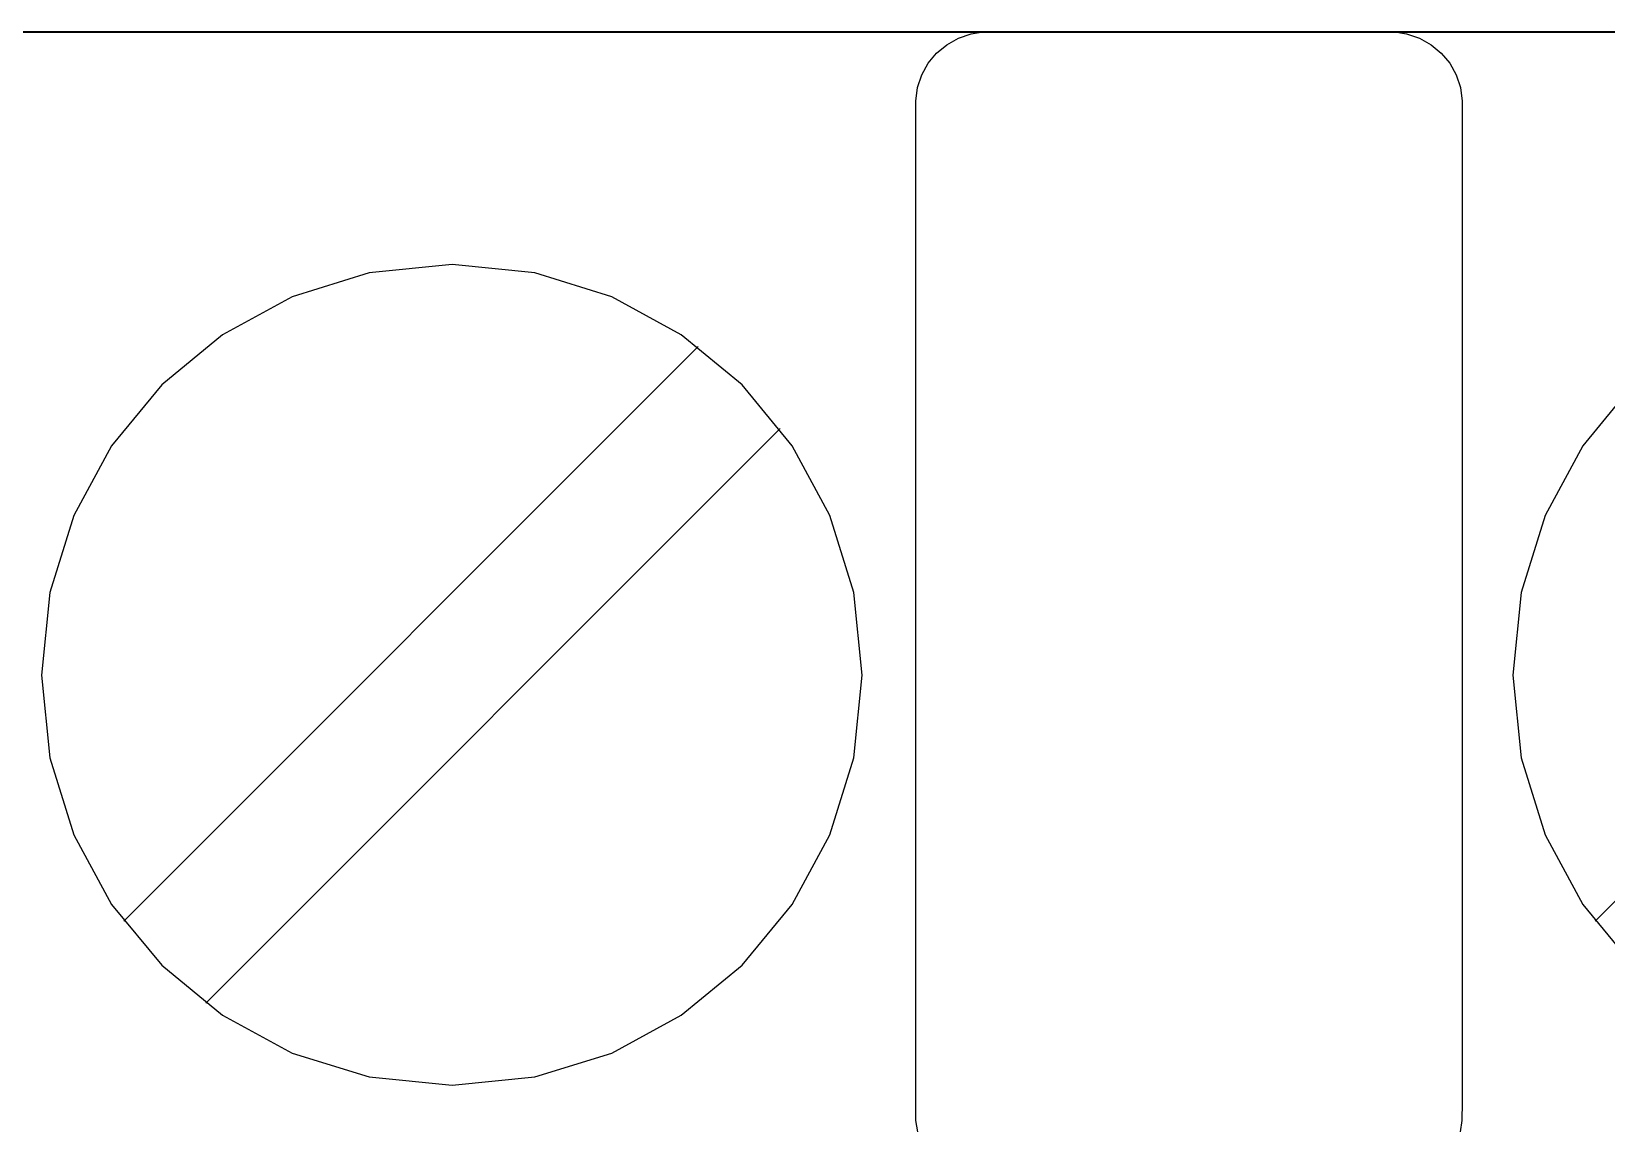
# Model space of a CAD drawing. Extents: x 1 to 47.7, y 0.2 to 35.
# Drawn here: x 29.699 to 30.341, y 9.739 to 10.185 of the extents above; entities that cross this region are included whole.
import ezdxf

# ---------------------------------------------------------------- set-up
doc = ezdxf.new("R2010")
doc.units = 0
doc.header["$MEASUREMENT"] = 0
for name, color, linetype in [('7_1__EMPTY_IO_BOARD_POSITI', 7, 'CONTINUOUS'), ('7_2___8__INDEPENDENT_INPUT', 7, 'CONTINUOUS'), ('7_3___8__OPTOISO_INDEPENDE', 7, 'CONTINUOUS'), ('7_4___24__OPTOISO_INDEPEND', 7, 'CONTINUOUS'), ('7_5___8__INDEPENDENT_INPUT', 7, 'CONTINUOUS'), ('7_6____8__INDEPENDENT_INPU', 7, 'CONTINUOUS'), ('7_7____8__OPTOISO_INDEPEND', 7, 'CONTINUOUS'), ('7_8____8__OPTOISO_INDEPEND', 7, 'CONTINUOUS')]:
    doc.layers.add(name, color=color, linetype=linetype)

msp = doc.modelspace()

# ---------------------------------------------------------------- linework, layer by layer
at = {"layer": '7_1__EMPTY_IO_BOARD_POSITI'}
msp.add_lwpolyline([(29.02899, 10.1852), (29.43663, 10.1852), (29.63686, 10.1852), (29.83305, 10.1852), (30.024, 10.1852), (30.20845, 10.1852), (30.29787, 10.1852), (30.3852, 10.1852)], dxfattribs=at)
at = {"layer": '7_2___8__INDEPENDENT_INPUT'}
for points in [[(30.3469, 10.18526), (30.22109, 10.18526), (30.09127, 10.18526), (29.95788, 10.18526), (29.82138, 10.18526), (29.6822, 10.18526), (29.5408, 10.18526), (29.2531, 10.18526), (28.96184, 10.18526)], [(30.06032, 9.73698), (30.0596, 9.74161), (30.05953, 9.7491), (30.05953, 9.78134), (30.05953, 9.83543), (30.05953, 9.9031), (30.05953, 9.97609), (30.05953, 10.04612), (30.05953, 10.10493), (30.05953, 10.14426), (30.05954, 10.15701), (30.06024, 10.16257), (30.06196, 10.16776), (30.0646, 10.17247), (30.06804, 10.1766), (30.07219, 10.18006), (30.07695, 10.18275), (30.0822, 10.18455), (30.08786, 10.18539), (30.09284, 10.18543), (30.107, 10.18543), (30.12932, 10.18543), (30.15653, 10.18543), (30.18538, 10.18543), (30.21259, 10.18543), (30.23491, 10.18543), (30.24907, 10.18543), (30.25406, 10.18539), (30.25971, 10.18455), (30.26496, 10.18275), (30.26971, 10.18006), (30.27386, 10.1766), (30.27731, 10.17247), (30.27994, 10.16776), (30.28166, 10.16257), (30.28236, 10.15701), (30.28237, 10.14426), (30.28237, 10.10493), (30.28237, 10.04612), (30.28237, 9.97609), (30.28237, 9.9031), (30.28237, 9.83543), (30.28237, 9.78134), (30.28237, 9.7491), (30.2823, 9.7416), (30.28157, 9.73694)], [(29.73658, 9.82283), (29.97085, 10.0571)], [(30.33659, 9.82283), (30.57085, 10.0571)], [(30.35203, 10.04142), (30.33159, 10.01662), (30.31616, 9.98818), (30.3064, 9.95677), (30.303, 9.92306), (30.3064, 9.88938), (30.31616, 9.85801), (30.33159, 9.82963), (30.35203, 9.80491)], [(29.77, 9.78941), (30.00427, 10.02368)]]:
    msp.add_lwpolyline(points, dxfattribs=at)
msp.add_lwpolyline([(29.703, 9.92306), (29.7064, 9.88938), (29.71615, 9.85801), (29.73159, 9.82963), (29.75203, 9.80491), (29.7768, 9.78451), (29.80524, 9.76911), (29.83667, 9.75938), (29.87043, 9.75599), (29.90413, 9.75938), (29.93552, 9.76911), (29.96393, 9.78451), (29.98869, 9.80491), (30.00911, 9.82963), (30.02454, 9.85801), (30.03429, 9.88938), (30.03769, 9.92306), (30.03429, 9.95677), (30.02454, 9.98818), (30.00911, 10.01662), (29.98869, 10.04142), (29.96393, 10.06188), (29.93552, 10.07734), (29.90413, 10.08711), (29.87043, 10.09052), (29.83667, 10.08711), (29.80524, 10.07734), (29.7768, 10.06188), (29.75203, 10.04142), (29.73159, 10.01662), (29.71615, 9.98818), (29.7064, 9.95677)], close=True, dxfattribs=at)
at = {"layer": '7_3___8__OPTOISO_INDEPENDE'}
for points in [[(30.3469, 10.18526), (30.22109, 10.18526), (30.09127, 10.18526), (29.95788, 10.18526), (29.82138, 10.18526), (29.6822, 10.18526), (29.5408, 10.18526), (29.2531, 10.18526), (28.96184, 10.18526)], [(30.06032, 9.73698), (30.0596, 9.74161), (30.05953, 9.7491), (30.05953, 9.78134), (30.05953, 9.83543), (30.05953, 9.9031), (30.05953, 9.97609), (30.05953, 10.04612), (30.05953, 10.10493), (30.05953, 10.14426), (30.05954, 10.15701), (30.06024, 10.16257), (30.06196, 10.16776), (30.0646, 10.17247), (30.06804, 10.1766), (30.07219, 10.18006), (30.07695, 10.18275), (30.0822, 10.18455), (30.08786, 10.18539), (30.09284, 10.18543), (30.107, 10.18543), (30.12932, 10.18543), (30.15653, 10.18543), (30.18538, 10.18543), (30.21259, 10.18543), (30.23491, 10.18543), (30.24907, 10.18543), (30.25406, 10.18539), (30.25971, 10.18455), (30.26496, 10.18275), (30.26971, 10.18006), (30.27386, 10.1766), (30.27731, 10.17247), (30.27994, 10.16776), (30.28166, 10.16257), (30.28236, 10.15701), (30.28237, 10.14426), (30.28237, 10.10493), (30.28237, 10.04612), (30.28237, 9.97609), (30.28237, 9.9031), (30.28237, 9.83543), (30.28237, 9.78134), (30.28237, 9.7491), (30.2823, 9.7416), (30.28157, 9.73694)], [(29.73658, 9.82283), (29.97085, 10.0571)], [(30.33659, 9.82283), (30.57085, 10.0571)], [(30.35203, 10.04142), (30.33159, 10.01662), (30.31616, 9.98818), (30.3064, 9.95677), (30.303, 9.92306), (30.3064, 9.88938), (30.31616, 9.85801), (30.33159, 9.82963), (30.35203, 9.80491)], [(29.77, 9.78941), (30.00427, 10.02368)]]:
    msp.add_lwpolyline(points, dxfattribs=at)
msp.add_lwpolyline([(29.703, 9.92306), (29.7064, 9.88938), (29.71615, 9.85801), (29.73159, 9.82963), (29.75203, 9.80491), (29.7768, 9.78451), (29.80524, 9.76911), (29.83667, 9.75938), (29.87043, 9.75599), (29.90413, 9.75938), (29.93552, 9.76911), (29.96393, 9.78451), (29.98869, 9.80491), (30.00911, 9.82963), (30.02454, 9.85801), (30.03429, 9.88938), (30.03769, 9.92306), (30.03429, 9.95677), (30.02454, 9.98818), (30.00911, 10.01662), (29.98869, 10.04142), (29.96393, 10.06188), (29.93552, 10.07734), (29.90413, 10.08711), (29.87043, 10.09052), (29.83667, 10.08711), (29.80524, 10.07734), (29.7768, 10.06188), (29.75203, 10.04142), (29.73159, 10.01662), (29.71615, 9.98818), (29.7064, 9.95677)], close=True, dxfattribs=at)
at = {"layer": '7_4___24__OPTOISO_INDEPEND'}
for points in [[(30.3469, 10.18526), (30.22109, 10.18526), (30.09127, 10.18526), (29.95788, 10.18526), (29.82138, 10.18526), (29.6822, 10.18526), (29.5408, 10.18526), (29.2531, 10.18526), (28.96184, 10.18526)], [(30.06032, 9.73698), (30.0596, 9.74161), (30.05953, 9.7491), (30.05953, 9.78134), (30.05953, 9.83543), (30.05953, 9.9031), (30.05953, 9.97609), (30.05953, 10.04612), (30.05953, 10.10493), (30.05953, 10.14426), (30.05954, 10.15701), (30.06024, 10.16257), (30.06196, 10.16776), (30.0646, 10.17247), (30.06804, 10.1766), (30.07219, 10.18006), (30.07695, 10.18275), (30.0822, 10.18455), (30.08786, 10.18539), (30.09284, 10.18543), (30.107, 10.18543), (30.12932, 10.18543), (30.15653, 10.18543), (30.18538, 10.18543), (30.21259, 10.18543), (30.23491, 10.18543), (30.24907, 10.18543), (30.25406, 10.18539), (30.25971, 10.18455), (30.26496, 10.18275), (30.26971, 10.18006), (30.27386, 10.1766), (30.27731, 10.17247), (30.27994, 10.16776), (30.28166, 10.16257), (30.28236, 10.15701), (30.28237, 10.14426), (30.28237, 10.10493), (30.28237, 10.04612), (30.28237, 9.97609), (30.28237, 9.9031), (30.28237, 9.83543), (30.28237, 9.78134), (30.28237, 9.7491), (30.2823, 9.7416), (30.28157, 9.73694)], [(29.73658, 9.82283), (29.97085, 10.0571)], [(30.33659, 9.82283), (30.57085, 10.0571)], [(30.35203, 10.04142), (30.33159, 10.01662), (30.31616, 9.98818), (30.3064, 9.95677), (30.303, 9.92306), (30.3064, 9.88938), (30.31616, 9.85801), (30.33159, 9.82963), (30.35203, 9.80491)], [(29.77, 9.78941), (30.00427, 10.02368)]]:
    msp.add_lwpolyline(points, dxfattribs=at)
msp.add_lwpolyline([(29.703, 9.92306), (29.7064, 9.88938), (29.71615, 9.85801), (29.73159, 9.82963), (29.75203, 9.80491), (29.7768, 9.78451), (29.80524, 9.76911), (29.83667, 9.75938), (29.87043, 9.75599), (29.90413, 9.75938), (29.93552, 9.76911), (29.96393, 9.78451), (29.98869, 9.80491), (30.00911, 9.82963), (30.02454, 9.85801), (30.03429, 9.88938), (30.03769, 9.92306), (30.03429, 9.95677), (30.02454, 9.98818), (30.00911, 10.01662), (29.98869, 10.04142), (29.96393, 10.06188), (29.93552, 10.07734), (29.90413, 10.08711), (29.87043, 10.09052), (29.83667, 10.08711), (29.80524, 10.07734), (29.7768, 10.06188), (29.75203, 10.04142), (29.73159, 10.01662), (29.71615, 9.98818), (29.7064, 9.95677)], close=True, dxfattribs=at)
at = {"layer": '7_5___8__INDEPENDENT_INPUT'}
for points in [[(30.3469, 10.18526), (30.22109, 10.18526), (30.09127, 10.18526), (29.95788, 10.18526), (29.82138, 10.18526), (29.6822, 10.18526), (29.5408, 10.18526), (29.2531, 10.18526), (28.96184, 10.18526)], [(30.06032, 9.73698), (30.0596, 9.74161), (30.05953, 9.7491), (30.05953, 9.78134), (30.05953, 9.83543), (30.05953, 9.9031), (30.05953, 9.97609), (30.05953, 10.04612), (30.05953, 10.10493), (30.05953, 10.14426), (30.05954, 10.15701), (30.06024, 10.16257), (30.06196, 10.16776), (30.0646, 10.17247), (30.06804, 10.1766), (30.07219, 10.18006), (30.07695, 10.18275), (30.0822, 10.18455), (30.08786, 10.18539), (30.09284, 10.18543), (30.107, 10.18543), (30.12932, 10.18543), (30.15653, 10.18543), (30.18538, 10.18543), (30.21259, 10.18543), (30.23491, 10.18543), (30.24907, 10.18543), (30.25406, 10.18539), (30.25971, 10.18455), (30.26496, 10.18275), (30.26971, 10.18006), (30.27386, 10.1766), (30.27731, 10.17247), (30.27994, 10.16776), (30.28166, 10.16257), (30.28236, 10.15701), (30.28237, 10.14426), (30.28237, 10.10493), (30.28237, 10.04612), (30.28237, 9.97609), (30.28237, 9.9031), (30.28237, 9.83543), (30.28237, 9.78134), (30.28237, 9.7491), (30.2823, 9.7416), (30.28157, 9.73694)], [(29.73658, 9.82283), (29.97085, 10.0571)], [(30.33659, 9.82283), (30.57085, 10.0571)], [(30.35203, 10.04142), (30.33159, 10.01662), (30.31616, 9.98818), (30.3064, 9.95677), (30.303, 9.92306), (30.3064, 9.88938), (30.31616, 9.85801), (30.33159, 9.82963), (30.35203, 9.80491)], [(29.77, 9.78941), (30.00427, 10.02368)]]:
    msp.add_lwpolyline(points, dxfattribs=at)
msp.add_lwpolyline([(29.703, 9.92306), (29.7064, 9.88938), (29.71615, 9.85801), (29.73159, 9.82963), (29.75203, 9.80491), (29.7768, 9.78451), (29.80524, 9.76911), (29.83667, 9.75938), (29.87043, 9.75599), (29.90413, 9.75938), (29.93552, 9.76911), (29.96393, 9.78451), (29.98869, 9.80491), (30.00911, 9.82963), (30.02454, 9.85801), (30.03429, 9.88938), (30.03769, 9.92306), (30.03429, 9.95677), (30.02454, 9.98818), (30.00911, 10.01662), (29.98869, 10.04142), (29.96393, 10.06188), (29.93552, 10.07734), (29.90413, 10.08711), (29.87043, 10.09052), (29.83667, 10.08711), (29.80524, 10.07734), (29.7768, 10.06188), (29.75203, 10.04142), (29.73159, 10.01662), (29.71615, 9.98818), (29.7064, 9.95677)], close=True, dxfattribs=at)
at = {"layer": '7_6____8__INDEPENDENT_INPU'}
for points in [[(30.3469, 10.18526), (30.22109, 10.18526), (30.09127, 10.18526), (29.95788, 10.18526), (29.82138, 10.18526), (29.6822, 10.18526), (29.5408, 10.18526), (29.2531, 10.18526), (28.96184, 10.18526)], [(30.06032, 9.73698), (30.0596, 9.74161), (30.05953, 9.7491), (30.05953, 9.78134), (30.05953, 9.83543), (30.05953, 9.9031), (30.05953, 9.97609), (30.05953, 10.04612), (30.05953, 10.10493), (30.05953, 10.14426), (30.05954, 10.15701), (30.06024, 10.16257), (30.06196, 10.16776), (30.0646, 10.17247), (30.06804, 10.1766), (30.07219, 10.18006), (30.07695, 10.18275), (30.0822, 10.18455), (30.08786, 10.18539), (30.09284, 10.18543), (30.107, 10.18543), (30.12932, 10.18543), (30.15653, 10.18543), (30.18538, 10.18543), (30.21259, 10.18543), (30.23491, 10.18543), (30.24907, 10.18543), (30.25406, 10.18539), (30.25971, 10.18455), (30.26496, 10.18275), (30.26971, 10.18006), (30.27386, 10.1766), (30.27731, 10.17247), (30.27994, 10.16776), (30.28166, 10.16257), (30.28236, 10.15701), (30.28237, 10.14426), (30.28237, 10.10493), (30.28237, 10.04612), (30.28237, 9.97609), (30.28237, 9.9031), (30.28237, 9.83543), (30.28237, 9.78134), (30.28237, 9.7491), (30.2823, 9.7416), (30.28157, 9.73694)], [(29.73658, 9.82283), (29.97085, 10.0571)], [(30.33659, 9.82283), (30.57085, 10.0571)], [(30.35203, 10.04142), (30.33159, 10.01662), (30.31616, 9.98818), (30.3064, 9.95677), (30.303, 9.92306), (30.3064, 9.88938), (30.31616, 9.85801), (30.33159, 9.82963), (30.35203, 9.80491)], [(29.77, 9.78941), (30.00427, 10.02368)]]:
    msp.add_lwpolyline(points, dxfattribs=at)
msp.add_lwpolyline([(29.703, 9.92306), (29.7064, 9.88938), (29.71615, 9.85801), (29.73159, 9.82963), (29.75203, 9.80491), (29.7768, 9.78451), (29.80524, 9.76911), (29.83667, 9.75938), (29.87043, 9.75599), (29.90413, 9.75938), (29.93552, 9.76911), (29.96393, 9.78451), (29.98869, 9.80491), (30.00911, 9.82963), (30.02454, 9.85801), (30.03429, 9.88938), (30.03769, 9.92306), (30.03429, 9.95677), (30.02454, 9.98818), (30.00911, 10.01662), (29.98869, 10.04142), (29.96393, 10.06188), (29.93552, 10.07734), (29.90413, 10.08711), (29.87043, 10.09052), (29.83667, 10.08711), (29.80524, 10.07734), (29.7768, 10.06188), (29.75203, 10.04142), (29.73159, 10.01662), (29.71615, 9.98818), (29.7064, 9.95677)], close=True, dxfattribs=at)
at = {"layer": '7_7____8__OPTOISO_INDEPEND'}
for points in [[(30.3469, 10.18526), (30.22109, 10.18526), (30.09127, 10.18526), (29.95788, 10.18526), (29.82138, 10.18526), (29.6822, 10.18526), (29.5408, 10.18526), (29.2531, 10.18526), (28.96184, 10.18526)], [(30.06032, 9.73698), (30.0596, 9.74161), (30.05953, 9.7491), (30.05953, 9.78134), (30.05953, 9.83543), (30.05953, 9.9031), (30.05953, 9.97609), (30.05953, 10.04612), (30.05953, 10.10493), (30.05953, 10.14426), (30.05954, 10.15701), (30.06024, 10.16257), (30.06196, 10.16776), (30.0646, 10.17247), (30.06804, 10.1766), (30.07219, 10.18006), (30.07695, 10.18275), (30.0822, 10.18455), (30.08786, 10.18539), (30.09284, 10.18543), (30.107, 10.18543), (30.12932, 10.18543), (30.15653, 10.18543), (30.18538, 10.18543), (30.21259, 10.18543), (30.23491, 10.18543), (30.24907, 10.18543), (30.25406, 10.18539), (30.25971, 10.18455), (30.26496, 10.18275), (30.26971, 10.18006), (30.27386, 10.1766), (30.27731, 10.17247), (30.27994, 10.16776), (30.28166, 10.16257), (30.28236, 10.15701), (30.28237, 10.14426), (30.28237, 10.10493), (30.28237, 10.04612), (30.28237, 9.97609), (30.28237, 9.9031), (30.28237, 9.83543), (30.28237, 9.78134), (30.28237, 9.7491), (30.2823, 9.7416), (30.28157, 9.73694)], [(29.73658, 9.82283), (29.97085, 10.0571)], [(30.33659, 9.82283), (30.57085, 10.0571)], [(30.35203, 10.04142), (30.33159, 10.01662), (30.31616, 9.98818), (30.3064, 9.95677), (30.303, 9.92306), (30.3064, 9.88938), (30.31616, 9.85801), (30.33159, 9.82963), (30.35203, 9.80491)], [(29.77, 9.78941), (30.00427, 10.02368)]]:
    msp.add_lwpolyline(points, dxfattribs=at)
msp.add_lwpolyline([(29.703, 9.92306), (29.7064, 9.88938), (29.71615, 9.85801), (29.73159, 9.82963), (29.75203, 9.80491), (29.7768, 9.78451), (29.80524, 9.76911), (29.83667, 9.75938), (29.87043, 9.75599), (29.90413, 9.75938), (29.93552, 9.76911), (29.96393, 9.78451), (29.98869, 9.80491), (30.00911, 9.82963), (30.02454, 9.85801), (30.03429, 9.88938), (30.03769, 9.92306), (30.03429, 9.95677), (30.02454, 9.98818), (30.00911, 10.01662), (29.98869, 10.04142), (29.96393, 10.06188), (29.93552, 10.07734), (29.90413, 10.08711), (29.87043, 10.09052), (29.83667, 10.08711), (29.80524, 10.07734), (29.7768, 10.06188), (29.75203, 10.04142), (29.73159, 10.01662), (29.71615, 9.98818), (29.7064, 9.95677)], close=True, dxfattribs=at)
at = {"layer": '7_8____8__OPTOISO_INDEPEND'}
for points in [[(30.3469, 10.18526), (30.22109, 10.18526), (30.09127, 10.18526), (29.95788, 10.18526), (29.82138, 10.18526), (29.6822, 10.18526), (29.5408, 10.18526), (29.2531, 10.18526), (28.96184, 10.18526)], [(30.06032, 9.73698), (30.0596, 9.74161), (30.05953, 9.7491), (30.05953, 9.78134), (30.05953, 9.83543), (30.05953, 9.9031), (30.05953, 9.97609), (30.05953, 10.04612), (30.05953, 10.10493), (30.05953, 10.14426), (30.05954, 10.15701), (30.06024, 10.16257), (30.06196, 10.16776), (30.0646, 10.17247), (30.06804, 10.1766), (30.07219, 10.18006), (30.07695, 10.18275), (30.0822, 10.18455), (30.08786, 10.18539), (30.09284, 10.18543), (30.107, 10.18543), (30.12932, 10.18543), (30.15653, 10.18543), (30.18538, 10.18543), (30.21259, 10.18543), (30.23491, 10.18543), (30.24907, 10.18543), (30.25406, 10.18539), (30.25971, 10.18455), (30.26496, 10.18275), (30.26971, 10.18006), (30.27386, 10.1766), (30.27731, 10.17247), (30.27994, 10.16776), (30.28166, 10.16257), (30.28236, 10.15701), (30.28237, 10.14426), (30.28237, 10.10493), (30.28237, 10.04612), (30.28237, 9.97609), (30.28237, 9.9031), (30.28237, 9.83543), (30.28237, 9.78134), (30.28237, 9.7491), (30.2823, 9.7416), (30.28157, 9.73694)], [(29.73658, 9.82283), (29.97085, 10.0571)], [(30.33659, 9.82283), (30.57085, 10.0571)], [(30.35203, 10.04142), (30.33159, 10.01662), (30.31616, 9.98818), (30.3064, 9.95677), (30.303, 9.92306), (30.3064, 9.88938), (30.31616, 9.85801), (30.33159, 9.82963), (30.35203, 9.80491)], [(29.77, 9.78941), (30.00427, 10.02368)]]:
    msp.add_lwpolyline(points, dxfattribs=at)
msp.add_lwpolyline([(29.703, 9.92306), (29.7064, 9.88938), (29.71615, 9.85801), (29.73159, 9.82963), (29.75203, 9.80491), (29.7768, 9.78451), (29.80524, 9.76911), (29.83667, 9.75938), (29.87043, 9.75599), (29.90413, 9.75938), (29.93552, 9.76911), (29.96393, 9.78451), (29.98869, 9.80491), (30.00911, 9.82963), (30.02454, 9.85801), (30.03429, 9.88938), (30.03769, 9.92306), (30.03429, 9.95677), (30.02454, 9.98818), (30.00911, 10.01662), (29.98869, 10.04142), (29.96393, 10.06188), (29.93552, 10.07734), (29.90413, 10.08711), (29.87043, 10.09052), (29.83667, 10.08711), (29.80524, 10.07734), (29.7768, 10.06188), (29.75203, 10.04142), (29.73159, 10.01662), (29.71615, 9.98818), (29.7064, 9.95677)], close=True, dxfattribs=at)

doc.saveas('drawing.dxf')
